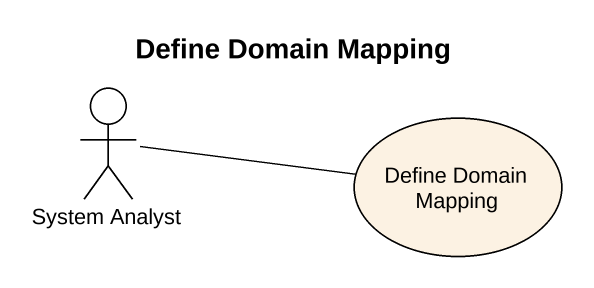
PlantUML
@startuml
title Define Domain Mapping
actor "System Analyst" as System_Analyst
usecase "Define Domain Mapping" as Define_Domain_Mapping
Define_Domain_Mapping -left- System_Analyst
@enduml
